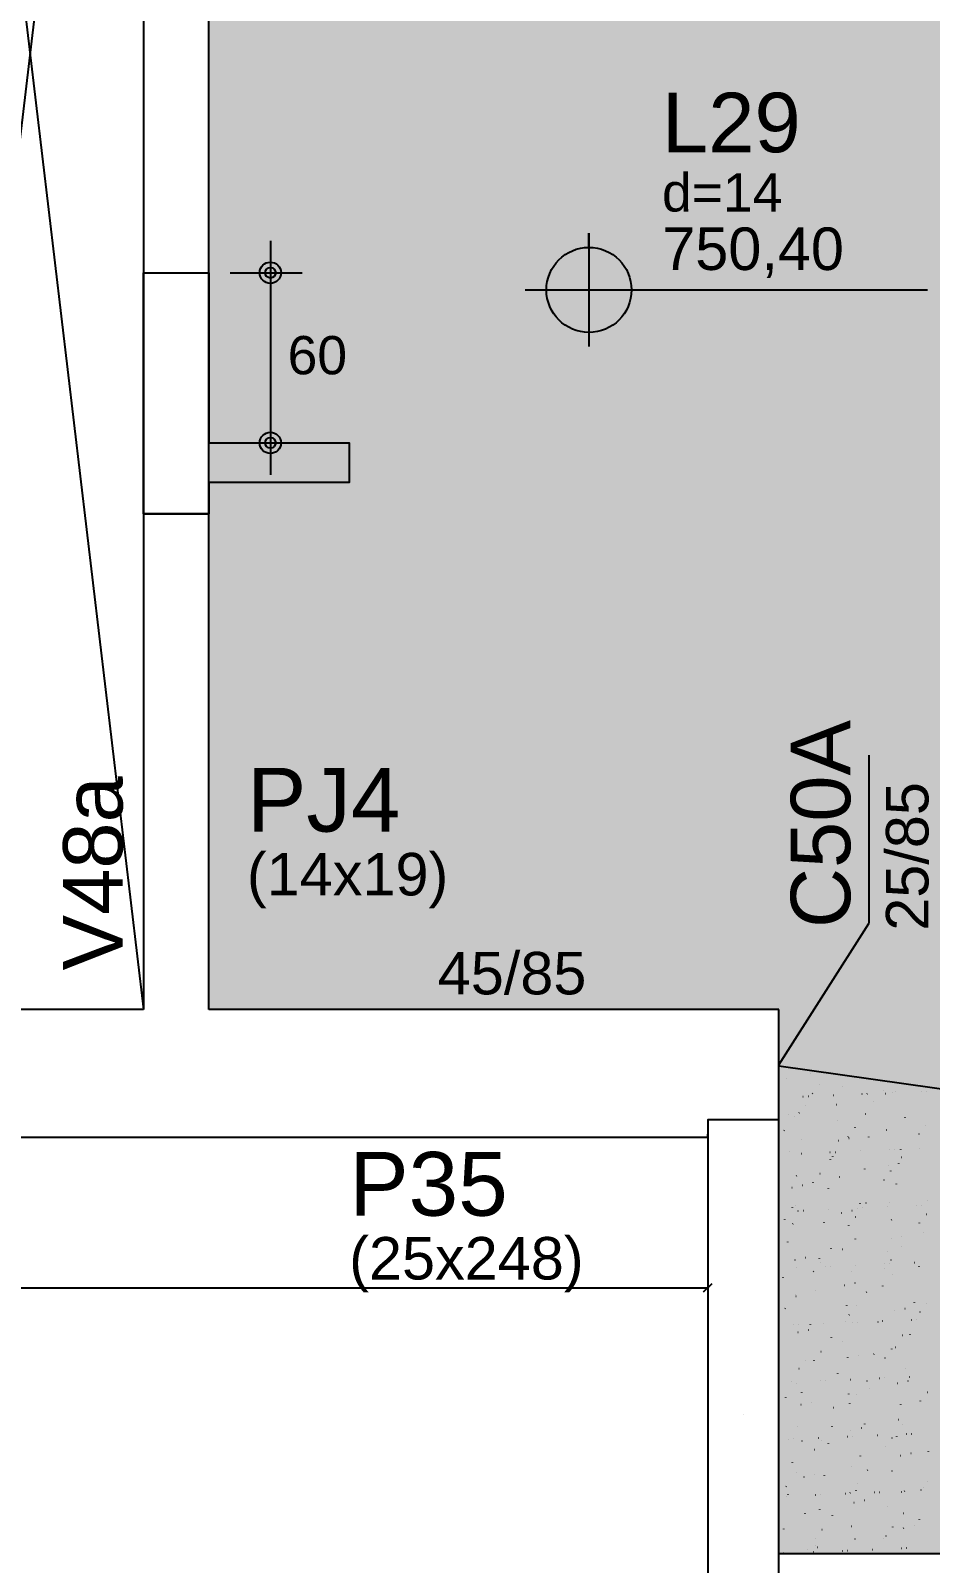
# Model space of a CAD drawing. Header units: millimetres. Extents: x 11071 to 20686, y 1651 to 7234.
# Drawn here: x 14134 to 14451, y 3959 to 4499 of the extents above; entities that cross this region are included whole.
import ezdxf

# ---------------------------------------------------------------- set-up
doc = ezdxf.new("R2010")
doc.units = ezdxf.units.MM
for name, color, linetype in [('1', 4, 'Continuous'), ('10', 13, 'Continuous'), ('11', 22, 'Continuous'), ('12', 3, 'Continuous'), ('13', 76, 'Continuous'), ('130', 24, 'Continuous'), ('18', 9, 'Continuous'), ('19', 5, 'Continuous'), ('241', 12, 'Continuous'), ('242', 3, 'Continuous'), ('26', 1, 'Continuous'), ('27', 10, 'Continuous'), ('3', 2, 'Continuous'), ('30', 15, 'Continuous'), ('8', 5, 'Continuous'), ('9', 3, 'Continuous'), ('STEPHANIE', 6, 'Continuous')]:
    doc.layers.add(name, color=color, linetype=linetype)
doc.styles.add('COTA TECNICA', font='techl___.ttf', dxfattribs={"height": 10})
doc.styles.get("Standard").update_dxf_attribs({"font": 'arial.ttf'})
doc.dimstyles.new('PAINEL', dxfattribs={"dimtxt": 10, "dimasz": 3, "dimexe": 3, "dimexo": 3, "dimgap": 3, "dimtad": 1, "dimdec": 1, "dimzin": 12, "dimdsep": 46, "dimtxsty": 'COTA TECNICA', "dimblk1": 'OBLIQUE', "dimblk2": 'OBLIQUE', "dimsah": 1, "dimcen": 0.9, "dimclrd": 4, "dimclre": 4, "dimclrt": 240, "dimadec": 1, "dimazin": 3, "dimtfac": 1, "dimtdec": 1, "dimtmove": 0, "dimatfit": 3, "dimfxl": 1, "dimtolj": 1, "dimtzin": 12, "dimarcsym": 0})

# ---------------------------------------------------------------- blocks, each defined once
blk = doc.blocks.new('_H451C6E76CA-000')
for p, q in [((2358.073232, 1974.370695), (2358.083022, 1974.445053)), ((2347.000022, 1971.873464), (2347.000022, 1971.873464)), ((2347.000022, 1971.873464), (2347.000022, 1971.873464)), ((2349.82438, 1972.49961), (2349.897603, 1972.515842)), ((2361.354918, 1970.478507), (2361.400575, 1970.538009)), ((2369.336546, 1969.884659), (2369.346336, 1969.959017)), ((2383.924959, 1968.266668), (2383.970616, 1968.326169)), ((2386.321957, 1971.390496), (2386.367614, 1971.449998)), ((2388.255811, 1968.129095), (2388.329033, 1968.145328)), ((2397.203951, 1968.110453), (2397.27888, 1968.113725)), ((2399.077167, 1968.192239), (2399.152095, 1968.195511)), ((2347.000022, 1965.918502), (2347.000022, 1965.918502)), ((2347.000022, 1965.918502), (2347.000022, 1965.918502)), ((2347.000022, 1965.918502), (2347.000022, 1965.918502)), ((2355.54364, 1966.291525), (2355.618569, 1966.294796)), ((2356.585234, 1963.068224), (2356.595023, 1963.142582)), ((2357.416856, 1966.373311), (2357.491785, 1966.376582)), ((2358.95792, 1967.354678), (2359.003577, 1967.41418)), ((2366.258433, 1966.759343), (2366.333361, 1966.762614)), ((2367.387484, 1963.502698), (2367.460706, 1963.518931)), ((2376.373796, 1967.200989), (2376.448725, 1967.20426)), ((2378.247011, 1967.282775), (2378.32194, 1967.286047)), ((2380.497071, 1964.61786), (2380.50686, 1964.692218)), ((2384.594701, 1967.317446), (2384.667923, 1967.333679)), ((2387.088588, 1967.668807), (2387.163517, 1967.672078)), ((2347.000022, 1958.982907), (2347.000022, 1958.982907)), ((2347.000022, 1958.982907), (2347.000022, 1958.982907)), ((2347.000022, 1958.982907), (2347.000022, 1958.982907)), ((2350.546378, 1959.769115), (2350.6196, 1959.785348)), ((2352.702896, 1959.202973), (2352.748553, 1959.262474)), ((2354.207488, 1960.580763), (2354.28071, 1960.596996)), ((2367.745758, 1957.801425), (2367.755548, 1957.875783)), ((2377.669935, 1960.114962), (2377.715592, 1960.174464)), ((2391.584174, 1958.793373), (2391.593964, 1958.867732)), ((2347.000022, 1951.770842), (2347.000022, 1951.770842)), ((2347.000022, 1951.770842), (2347.000022, 1951.770842)), ((2347.000022, 1951.770842), (2347.000022, 1951.770842)), ((2348.959013, 1954.32385), (2349.004671, 1954.383351)), ((2371.529054, 1952.11201), (2371.574712, 1952.171512)), ((2373.926053, 1955.235839), (2373.97171, 1955.29534)), ((2378.832862, 1951.976938), (2378.842651, 1952.051296)), ((2384.950588, 1954.505787), (2385.02381, 1954.52202)), ((2396.496093, 1953.023999), (2396.541751, 1953.083501)), ((2398.893092, 1956.147828), (2398.938749, 1956.20733)), ((2350.902264, 1946.957455), (2350.975487, 1946.973688)), ((2354.994446, 1950.984989), (2355.004235, 1951.059348)), ((2365.08598, 1946.604018), (2365.160908, 1946.607289)), ((2366.959195, 1946.685804), (2367.034124, 1946.689075)), ((2368.109482, 1950.772203), (2368.182704, 1950.788436)), ((2371.770592, 1951.583852), (2371.843814, 1951.600085)), ((2375.800772, 1947.071835), (2375.8757, 1947.075107)), ((2385.916135, 1947.513482), (2385.991064, 1947.516753)), ((2387.789351, 1947.595268), (2387.864279, 1947.59854)), ((2390.096176, 1947.490902), (2390.105965, 1947.56526)), ((2396.630927, 1947.9813), (2396.705856, 1947.984571)), ((2347.000022, 1946.092349), (2347.000022, 1946.092349)), ((2347.000022, 1946.092349), (2347.000022, 1946.092349)), ((2347.000022, 1945.814368), (2347.000022, 1945.814368)), ((2347.000022, 1945.814368), (2347.000022, 1945.814368)), ((2354.970616, 1946.162371), (2355.045545, 1946.165643)), ((2365.274031, 1943.960305), (2365.319688, 1944.019806)), ((2366.081549, 1945.160503), (2366.091339, 1945.234861)), ((2385.672585, 1941.775292), (2385.745807, 1941.791525)), ((2389.333695, 1942.586941), (2389.406918, 1942.603174)), ((2390.24107, 1944.872294), (2390.286727, 1944.931795)), ((2353.330237, 1938.344067), (2353.340026, 1938.418426)), ((2359.13315, 1935.957353), (2359.178807, 1936.016854)), ((2361.530148, 1939.081182), (2361.575805, 1939.140683)), ((2368.465368, 1937.960544), (2368.53859, 1937.976777)), ((2377.344863, 1940.674466), (2377.354653, 1940.748825)), ((2384.100189, 1936.869342), (2384.145846, 1936.928843)), ((2386.497187, 1939.993171), (2386.542844, 1940.052672)), ((2347.000022, 1933.201791), (2347.000022, 1933.201791)), ((2347.000022, 1933.201791), (2347.000022, 1933.201791)), ((2347.000022, 1933.201791), (2347.000022, 1933.201791)), ((2351.624262, 1934.226961), (2351.697484, 1934.243194)), ((2355.285372, 1935.038609), (2355.358594, 1935.054842)), ((2364.593551, 1933.858031), (2364.60334, 1933.93239)), ((2388.505388, 1935.407668), (2388.515177, 1935.482026)), ((2347.000022, 1925.710233), (2347.000022, 1925.710233)), ((2347.000022, 1925.710233), (2347.000022, 1925.710233)), ((2347.000022, 1925.710233), (2347.000022, 1925.710233)), ((2351.842238, 1927.041596), (2351.852028, 1927.115954)), ((2352.878126, 1927.805647), (2352.923783, 1927.865149)), ((2353.798163, 1926.007046), (2353.873092, 1926.010318)), ((2355.671379, 1926.088832), (2355.746307, 1926.092104)), ((2364.512956, 1926.474864), (2364.587884, 1926.478136)), ((2369.187366, 1925.230049), (2369.260588, 1925.246282)), ((2372.848476, 1926.041698), (2372.921698, 1926.057931)), ((2374.628319, 1926.91651), (2374.703247, 1926.919782)), ((2375.754075, 1928.591232), (2375.763865, 1928.665591)), ((2376.501534, 1926.998297), (2376.576463, 1927.001568)), ((2377.845165, 1928.717636), (2377.890822, 1928.777138)), ((2385.343111, 1927.384328), (2385.41804, 1927.3876)), ((2386.028472, 1928.963633), (2386.101694, 1928.979866)), ((2395.458474, 1927.825975), (2395.533403, 1927.829246)), ((2397.33169, 1927.907761), (2397.406618, 1927.911032)), ((2399.068321, 1924.750502), (2399.113979, 1924.810004)), ((2399.592492, 1929.583181), (2399.602281, 1929.657539)), ((2347.000022, 1920.311233), (2347.000022, 1920.311233)), ((2347.000022, 1920.311233), (2347.000022, 1920.311233)), ((2347.000022, 1920.145152), (2347.000022, 1920.145152)), ((2347.000022, 1920.145152), (2347.000022, 1920.145152)), ((2347.000022, 1920.145152), (2347.000022, 1920.145152)), ((2349.134243, 1922.926524), (2349.1799, 1922.986026)), ((2351.980149, 1921.415301), (2352.053371, 1921.431534)), ((2363.002763, 1921.774797), (2363.012552, 1921.849155)), ((2371.704284, 1920.714685), (2371.749941, 1920.774186)), ((2374.101282, 1923.838513), (2374.146939, 1923.898015)), ((2386.841179, 1922.766746), (2386.850968, 1922.841104)), ((2396.671323, 1921.626674), (2396.71698, 1921.686175)), ((2350.25145, 1914.958362), (2350.26124, 1915.03272)), ((2374.089866, 1915.95031), (2374.099656, 1916.024669)), ((2386.750469, 1916.233138), (2386.823692, 1916.249371)), ((2390.411579, 1917.044786), (2390.484802, 1917.061019)), ((2398.104493, 1918.280709), (2398.114282, 1918.355068)), ((2352.702146, 1908.684806), (2352.775368, 1908.701039)), ((2356.363256, 1909.496455), (2356.436478, 1909.512688)), ((2361.338554, 1909.133875), (2361.348343, 1909.208233)), ((2365.449261, 1912.562979), (2365.494918, 1912.62248)), ((2369.543252, 1912.41839), (2369.616475, 1912.434623)), ((2385.35318, 1911.464274), (2385.36297, 1911.538632)), ((2386.672417, 1908.595845), (2386.718074, 1908.655347)), ((2390.4163, 1913.474968), (2390.461957, 1913.53447)), ((2347.000022, 1907.420676), (2347.000022, 1907.420676)), ((2347.000022, 1907.420676), (2347.000022, 1907.420676)), ((2347.000022, 1907.420676), (2347.000022, 1907.420676)), ((2347.000022, 1905.606098), (2347.000022, 1905.606098)), ((2347.000022, 1905.606098), (2347.000022, 1905.606098)), ((2353.225139, 1905.877893), (2353.300068, 1905.881164)), ((2359.30838, 1904.560027), (2359.354037, 1904.619529)), ((2361.705378, 1907.683856), (2361.751035, 1907.743357)), ((2363.340503, 1906.319539), (2363.415431, 1906.32281)), ((2365.213718, 1906.401325), (2365.288647, 1906.404597)), ((2372.601868, 1904.647839), (2372.611657, 1904.722197)), ((2374.055295, 1906.787357), (2374.130223, 1906.790628)), ((2384.170658, 1907.229003), (2384.245587, 1907.232275)), ((2384.275419, 1905.472016), (2384.321076, 1905.531518)), ((2386.043873, 1907.31079), (2386.118802, 1907.314061)), ((2387.106356, 1903.421478), (2387.179578, 1903.437711)), ((2394.88545, 1907.696821), (2394.960379, 1907.700093)), ((2396.513705, 1906.197475), (2396.523494, 1906.271833)), ((2348.587241, 1902.31744), (2348.597031, 1902.391798)), ((2359.850555, 1897.831404), (2359.860345, 1897.905762)), ((2370.26525, 1899.687895), (2370.338472, 1899.704128)), ((2373.92636, 1900.499544), (2373.999582, 1900.515777)), ((2383.762392, 1899.38104), (2383.772182, 1899.455398)), ((2347.000022, 1894.530118), (2347.000022, 1894.530118)), ((2347.000022, 1894.530118), (2347.000022, 1894.530118)), ((2353.053356, 1896.408322), (2353.099013, 1896.467823)), ((2353.058033, 1895.873147), (2353.131255, 1895.88938)), ((2371.01108, 1892.564605), (2371.020869, 1892.638963)), ((2374.276512, 1892.441188), (2374.322169, 1892.500689)), ((2378.020395, 1897.320311), (2378.066052, 1897.379812)), ((2394.849496, 1893.556553), (2394.859286, 1893.630912)), ((2399.243551, 1893.353177), (2399.289208, 1893.412678)), ((2347.000022, 1890.261309), (2347.000022, 1890.261309)), ((2347.000022, 1890.261309), (2347.000022, 1890.261309)), ((2347.000022, 1890.261309), (2347.000022, 1890.261309)), ((2347.000022, 1888.519463), (2347.000022, 1888.519463)), ((2347.000022, 1888.519463), (2347.000022, 1888.519463)), ((2347.000022, 1888.519463), (2347.000022, 1888.519463)), ((2347.099243, 1891.014968), (2347.109032, 1891.089327)), ((2349.309473, 1891.529199), (2349.35513, 1891.5887)), ((2370.621136, 1886.876236), (2370.694359, 1886.892469)), ((2371.879514, 1889.317359), (2371.925171, 1889.37686)), ((2383.597634, 1887.09985), (2383.672563, 1887.103121)), ((2387.828354, 1890.690984), (2387.901576, 1890.707217)), ((2391.489464, 1891.502632), (2391.562686, 1891.518865)), ((2393.712997, 1887.541496), (2393.787926, 1887.544768)), ((2395.586213, 1887.623282), (2395.661141, 1887.626554)), ((2396.846553, 1890.229348), (2396.89221, 1890.28885)), ((2347.000022, 1885.501963), (2347.000022, 1885.501963)), ((2347.000022, 1885.501963), (2347.000022, 1885.501963)), ((2347.000022, 1885.501963), (2347.000022, 1885.501963)), ((2347.000022, 1881.63956), (2347.000022, 1881.63956)), ((2347.000022, 1881.63956), (2347.000022, 1881.63956)), ((2347.000022, 1881.63956), (2347.000022, 1881.63956)), ((2352.052686, 1885.722568), (2352.127615, 1885.725839)), ((2353.78003, 1883.142652), (2353.853253, 1883.158885)), ((2353.925902, 1885.804354), (2354.00083, 1885.807625)), ((2357.44114, 1883.954301), (2357.514363, 1883.970534)), ((2358.259767, 1885.748169), (2358.269557, 1885.822528)), ((2362.767479, 1886.190386), (2362.842407, 1886.193657)), ((2372.882842, 1886.632032), (2372.95777, 1886.635303)), ((2374.756057, 1886.713818), (2374.830986, 1886.71709)), ((2382.098183, 1886.740118), (2382.107973, 1886.814476)), ((2390.591529, 1882.077642), (2390.637187, 1882.137144)), ((2393.361497, 1882.254082), (2393.371287, 1882.32844)), ((2361.880608, 1876.28653), (2361.926265, 1876.346032)), ((2365.62449, 1881.165653), (2365.670148, 1881.225155)), ((2369.346871, 1879.923683), (2369.35666, 1879.998041)), ((2386.847647, 1877.198519), (2386.893304, 1877.258021)), ((2388.18424, 1877.879324), (2388.257462, 1877.895557)), ((2356.595558, 1873.107247), (2356.605348, 1873.181606)), ((2359.483609, 1873.162702), (2359.529267, 1873.222203)), ((2371.343134, 1874.145741), (2371.416356, 1874.161974)), ((2375.004244, 1874.957389), (2375.077466, 1874.973622)), ((2380.610185, 1875.437646), (2380.619974, 1875.512005)), ((2384.450649, 1874.074691), (2384.496306, 1874.134192)), ((2347.000022, 1868.749003), (2347.000022, 1868.749003)), ((2347.000022, 1868.749003), (2347.000022, 1868.749003)), ((2347.000022, 1865.397829), (2347.000022, 1865.397829)), ((2347.000022, 1865.397829), (2347.000022, 1865.397829)), ((2351.479662, 1865.593414), (2351.554591, 1865.596686)), ((2354.135917, 1870.330993), (2354.209139, 1870.347226)), ((2361.595026, 1866.03506), (2361.669954, 1866.038332)), ((2363.468241, 1866.116847), (2363.54317, 1866.120118)), ((2367.858872, 1868.621211), (2367.868662, 1868.69557)), ((2372.309818, 1866.502878), (2372.384746, 1866.50615)), ((2378.195625, 1865.922985), (2378.241282, 1865.982487)), ((2382.425181, 1866.944525), (2382.50011, 1866.947796)), ((2384.298396, 1867.026311), (2384.373325, 1867.029582)), ((2391.77071, 1870.170847), (2391.780499, 1870.245206)), ((2392.567348, 1865.960478), (2392.64057, 1865.976711)), ((2393.139973, 1867.412343), (2393.214902, 1867.415614)), ((2349.484703, 1860.131873), (2349.53036, 1860.191374)), ((2353.228586, 1865.010996), (2353.274243, 1865.070497)), ((2355.10756, 1861.804776), (2355.117349, 1861.879134)), ((2371.699021, 1861.334081), (2371.772243, 1861.350314)), ((2374.451742, 1861.043862), (2374.497399, 1861.103364)), ((2379.019397, 1863.354412), (2379.029186, 1863.428771)), ((2388.906238, 1865.14883), (2388.97946, 1865.165062)), ((2399.418781, 1861.955851), (2399.464438, 1862.015353)), ((2347.000022, 1856.893773), (2347.000022, 1856.893773)), ((2347.000022, 1856.893773), (2347.000022, 1856.893773)), ((2347.000022, 1855.858445), (2347.000022, 1855.858445)), ((2347.000022, 1855.858445), (2347.000022, 1855.858445)), ((2347.000022, 1855.858445), (2347.000022, 1855.858445)), ((2347.087705, 1857.008044), (2347.133362, 1857.067546)), ((2354.857915, 1857.600498), (2354.931137, 1857.616731)), ((2358.519025, 1858.412147), (2358.592247, 1858.42838)), ((2366.268084, 1856.537977), (2366.277874, 1856.612335)), ((2372.054744, 1857.920033), (2372.100401, 1857.979535)), ((2390.106501, 1857.529925), (2390.11629, 1857.604284)), ((2397.021783, 1858.832022), (2397.06744, 1858.891524)), ((2353.516772, 1849.721542), (2353.526561, 1849.7959)), ((2365.79972, 1849.768328), (2365.845377, 1849.827829)), ((2376.082128, 1849.415235), (2376.15535, 1849.431468)), ((2377.355188, 1850.71349), (2377.364977, 1850.787849)), ((2389.262124, 1852.33717), (2389.335347, 1852.353403)), ((2390.766759, 1850.680317), (2390.812416, 1850.739818)), ((2347.000022, 1845.293694), (2347.000022, 1845.293694)), ((2347.000022, 1845.293694), (2347.000022, 1845.293694)), ((2347.000022, 1845.293694), (2347.000022, 1845.293694)), ((2350.307209, 1845.438089), (2350.382138, 1845.441361)), ((2352.180425, 1845.519875), (2352.255353, 1845.523147)), ((2355.213801, 1844.788838), (2355.287023, 1844.805071)), ((2361.022002, 1845.905907), (2361.09693, 1845.909178)), ((2362.055837, 1844.889205), (2362.101495, 1844.948706)), ((2364.603875, 1843.897055), (2364.613665, 1843.971413)), ((2371.137365, 1846.347553), (2371.212293, 1846.350825)), ((2372.421018, 1848.603587), (2372.49424, 1848.61982)), ((2373.01058, 1846.42934), (2373.085509, 1846.432611)), ((2381.852157, 1846.815371), (2381.927086, 1846.818643)), ((2387.022876, 1845.801194), (2387.068534, 1845.860695)), ((2388.618502, 1846.227454), (2388.628291, 1846.301812)), ((2391.96752, 1847.257018), (2392.042449, 1847.260289)), ((2393.840736, 1847.338804), (2393.915664, 1847.342075)), ((2347.000022, 1842.967887), (2347.000022, 1842.967887)), ((2347.000022, 1842.967887), (2347.000022, 1842.967887)), ((2359.658839, 1841.765376), (2359.704496, 1841.824877)), ((2375.867189, 1839.411019), (2375.876979, 1839.485377)), ((2384.625878, 1842.677365), (2384.671535, 1842.736867)), ((2389.984122, 1839.606675), (2390.057344, 1839.622908)), ((2393.645232, 1840.418324), (2393.718454, 1840.434557)), ((2399.779027, 1840.960655), (2399.788816, 1841.035013)), ((2351.852563, 1837.08062), (2351.862352, 1837.154978)), ((2353.403816, 1833.61367), (2353.449473, 1833.673172)), ((2359.596909, 1832.869992), (2359.670131, 1832.886225)), ((2372.776905, 1835.791927), (2372.850127, 1835.80816)), ((2378.370855, 1834.525659), (2378.416512, 1834.585161)), ((2387.027714, 1834.14422), (2387.037503, 1834.218578)), ((2347.000022, 1830.07733), (2347.000022, 1830.07733)), ((2347.000022, 1830.07733), (2347.000022, 1830.07733)), ((2347.000022, 1830.07733), (2347.000022, 1830.07733)), ((2349.659933, 1828.734547), (2349.70559, 1828.794049)), ((2355.935799, 1832.058344), (2356.009021, 1832.074577)), ((2363.115877, 1832.594584), (2363.125666, 1832.668942)), ((2374.276401, 1827.327785), (2374.286191, 1827.402143)), ((2374.626972, 1829.646536), (2374.672629, 1829.706038)), ((2397.197013, 1827.434697), (2397.24267, 1827.494198)), ((2398.114818, 1828.319733), (2398.124607, 1828.394091)), ((2399.594011, 1830.558526), (2399.639668, 1830.618027)), ((2347.000022, 1825.268083), (2347.000022, 1825.268083)), ((2347.000022, 1825.268083), (2347.000022, 1825.268083)), ((2347.000022, 1825.189559), (2347.000022, 1825.189559)), ((2347.000022, 1825.189559), (2347.000022, 1825.189559)), ((2347.262935, 1825.610719), (2347.308592, 1825.67022)), ((2349.734185, 1825.308936), (2349.809114, 1825.312207)), ((2350.364564, 1825.778148), (2350.374354, 1825.852507)), ((2359.849549, 1825.750582), (2359.924477, 1825.753853)), ((2361.722764, 1825.832368), (2361.797693, 1825.83564)), ((2370.564341, 1826.2184), (2370.639269, 1826.221671)), ((2372.229974, 1826.522708), (2372.275631, 1826.582209)), ((2373.498902, 1823.061432), (2373.572125, 1823.077665)), ((2377.160012, 1823.873081), (2377.233235, 1823.889314)), ((2380.679704, 1826.660046), (2380.754633, 1826.663318)), ((2382.552919, 1826.741832), (2382.627848, 1826.745104)), ((2390.340008, 1826.795016), (2390.413231, 1826.811249)), ((2391.394496, 1827.127864), (2391.469425, 1827.131136)), ((2347.000022, 1817.186772), (2347.000022, 1817.186772)), ((2347.000022, 1817.186772), (2347.000022, 1817.186772)), ((2356.291685, 1819.246684), (2356.364907, 1819.262917)), ((2361.525089, 1820.511349), (2361.534878, 1820.585708)), ((2365.97495, 1818.371002), (2366.020607, 1818.430504)), ((2385.363505, 1821.503298), (2385.373295, 1821.577656)), ((2390.941989, 1819.282991), (2390.987646, 1819.342493)), ((2396.626819, 1817.017262), (2396.636609, 1817.09162)), ((2348.773776, 1813.694914), (2348.783566, 1813.769272)), ((2362.231067, 1813.491879), (2362.276724, 1813.551381)), ((2372.612192, 1814.686863), (2372.621982, 1814.761221)), ((2384.801108, 1811.280039), (2384.846765, 1811.339541)), ((2387.198106, 1814.403868), (2387.243763, 1814.46337)), ((2391.062006, 1814.064521), (2391.135228, 1814.080754)), ((2394.723116, 1814.87617), (2394.796338, 1814.892403)), ((2357.013683, 1806.51619), (2357.086905, 1806.532423)), ((2359.834069, 1810.36805), (2359.879726, 1810.427552)), ((2359.86088, 1807.870427), (2359.870669, 1807.944786)), ((2360.674793, 1807.327838), (2360.748015, 1807.344071)), ((2369.391888, 1806.063075), (2369.466816, 1806.066346)), ((2371.265103, 1806.144861), (2371.340032, 1806.148133)), ((2373.854789, 1810.249773), (2373.928011, 1810.266006)), ((2380.10668, 1806.530893), (2380.181609, 1806.534164)), ((2383.875506, 1810.200826), (2383.885296, 1810.275185)), ((2390.222043, 1806.972539), (2390.296972, 1806.97581)), ((2392.095259, 1807.054325), (2392.170187, 1807.057597)), ((2347.000022, 1805.085425), (2347.000022, 1805.085425)), ((2347.000022, 1805.085425), (2347.000022, 1805.085425)), ((2347.000022, 1805.085425), (2347.000022, 1805.085425)), ((2347.629069, 1805.000001), (2347.629069, 1805.000001)), ((2347.629069, 1805.000001), (2347.629069, 1805.000001)), ((2348.561732, 1805.153611), (2348.636661, 1805.156882)), ((2350.174599, 1805.000001), (2350.174599, 1805.000001)), ((2350.174599, 1805.000001), (2350.174599, 1805.000001)), ((2350.174599, 1805.000001), (2350.174599, 1805.000001)), ((2350.434948, 1805.235397), (2350.509876, 1805.238668)), ((2355.71502, 1805.000001), (2355.71502, 1805.000001)), ((2355.71502, 1805.000001), (2355.71502, 1805.000001)), ((2359.276525, 1805.621428), (2359.351453, 1805.6247)), ((2359.482981, 1805.000001), (2359.482981, 1805.000001)), ((2371.336893, 1805.000001), (2371.336893, 1805.000001)), ((2379.982265, 1805.000001), (2379.982265, 1805.000001)), ((2379.982265, 1805.000001), (2379.982265, 1805.000001)), ((2383.190805, 1805.000001), (2383.190805, 1805.000001)), ((2383.190805, 1805.000001), (2383.190805, 1805.000001)), ((2383.190805, 1805.000001), (2383.190805, 1805.000001)), ((2395.044717, 1805.000001), (2395.045821, 1805.008386)), ((2395.044717, 1805.000001), (2395.044717, 1805.000001)), ((2395.044717, 1805.000001), (2395.044717, 1805.000001))]:
    blk.add_line(p, q)
blk = doc.blocks.new('_Oblique')
at = {"color": 0, "linetype": 'ByBlock', "lineweight": -2}
blk.add_line((-0.5, -0.5), (0.5, 0.5), dxfattribs=at)
blk = doc.blocks.new('*D30')
at = {"layer": 'Defpoints', "color": 0, "linetype": 'Continuous', "transparency": 16777216}
for p in [(13587.9, 4109.09), (14372.9, 4109.09), (14372.9, 4055.94)]:
    blk.add_point(p, dxfattribs=at)
at = {"layer": 'STEPHANIE', "color": 4, "linetype": 'Continuous', "lineweight": -2, "transparency": 16777216}
for p, q in [((13587.9, 4106.09), (13587.9, 4052.94)), ((14372.9, 4106.09), (14372.9, 4052.94)), ((13587.9, 4055.94), (14372.9, 4055.94))]:
    blk.add_line(p, q, dxfattribs=at)
at = {"layer": 'STEPHANIE', "color": 4, "linetype": 'Continuous', "lineweight": -2, "transparency": 16777216, "xscale": 3, "yscale": 3, "zscale": 3, "rotation": 180}
blk.add_blockref('_Oblique', (13587.9, 4055.94), dxfattribs=at)
at = {"layer": 'STEPHANIE', "color": 4, "linetype": 'Continuous', "lineweight": -2, "transparency": 16777216, "xscale": 3, "yscale": 3, "zscale": 3}
blk.add_blockref('_Oblique', (14372.9, 4055.94), dxfattribs=at)
at = {"layer": 'STEPHANIE', "color": 240, "linetype": 'Continuous', "transparency": 16777216, "insert": (13980.4, 4064.07), "char_height": 10, "attachment_point": 5, "style": 'COTA TECNICA'}
blk.add_mtext('\\A1;785', dxfattribs=at)

msp = doc.modelspace()

# ---------------------------------------------------------------- linework, layer by layer
for p, q in [((14330.98, 4422.89), (14330.98, 4427.89)), ((14330.98, 4427.89), (14330.98, 4387.89)), ((14308.48, 4407.89), (14450.39, 4407.89))]:
    msp.add_line(p, q)
msp.add_circle((14330.98, 4407.89), 15)
at = {"layer": '1'}
for p, q in [((14397.9, 4115.09), (14397.9, 4135.09)), ((14372.9, 4109.09), (14372.9, 4110.09))]:
    msp.add_line(p, q, dxfattribs=at)
for points in [[(14173.9, 4828.09), (14173.9, 4154.09)], [(14196.9, 4154.09), (14196.9, 4828.09)], [(14173.9, 4154.09), (14093.9, 4154.09)], [(14397.9, 4154.09), (14196.9, 4154.09)], [(14397.9, 4135.09), (14397.9, 4154.09)], [(14073.9, 4109.09), (14159.9, 4109.09)], [(14159.9, 4109.09), (14372.9, 4109.09)], [(14536.4, 3962.09), (14397.9, 3962.09)]]:
    msp.add_lwpolyline(points, dxfattribs=at)
at = {"layer": '130'}
for points in [[(14397.9, 4154.09), (14536.4, 4828.09), (14196.9, 4828.09)], [(14397.9, 4154.09), (14196.9, 4828.09), (14196.9, 4154.09)], [(14397.9, 4154.09), (14536.4, 3962.09), (14536.4, 4828.09)], [(14397.9, 4154.09), (14397.9, 3962.09), (14536.4, 3962.09)]]:
    msp.add_solid(points, dxfattribs=at)
at = {"layer": '18'}
for p, q in [((14173.9, 4413.94), (14196.9, 4413.94)), ((14173.9, 4328.94), (14173.9, 4413.94)), ((14196.9, 4413.94), (14196.9, 4353.94)), ((14196.9, 4353.94), (14246.4, 4353.94)), ((14246.4, 4339.94), (14196.9, 4339.94)), ((14196.9, 4328.94), (14196.9, 4339.94)), ((14173.9, 4328.94), (14196.9, 4328.94))]:
    msp.add_line(p, q, dxfattribs=at)
at = {"layer": '19', "linetype": 'Continuous'}
msp.add_line((15276.4, 4009.5), (14397.9, 4134.13), dxfattribs=at)
at = {"layer": '241'}
for p, q in [((14093.9, 4154.09), (14173.9, 4828.09)), ((14093.9, 4828.09), (14173.9, 4154.09))]:
    msp.add_line(p, q, dxfattribs=at)
at = {"layer": '242'}
msp.add_line((14385.4, 4011.09), (14385.4, 4011.09), dxfattribs=at)
at = {"layer": '26', "color": 3, "linetype": 'Continuous'}
for p, q in [((14218.62, 4425.19), (14218.62, 4342.69)), ((14196.9, 4413.94), (14196.9, 4413.94)), ((14204.4, 4413.94), (14229.87, 4413.94)), ((14196.9, 4353.94), (14196.9, 4353.94)), ((14204.4, 4353.94), (14229.87, 4353.94))]:
    msp.add_line(p, q, dxfattribs=at)
at = {"layer": '26'}
for p in [(14429.73, 4243.77), (14397.9, 4134.59)]:
    msp.add_line(p, (14429.73, 4184.4), dxfattribs=at)
at = {"layer": '26', "color": 3, "linetype": 'Continuous'}
for centre, radius in [((14218.62, 4413.94), 3.75), ((14218.62, 4413.94), 1.87), ((14218.62, 4353.94), 3.75), ((14218.62, 4353.94), 1.87)]:
    msp.add_circle(centre, radius, dxfattribs=at)
at = {"layer": '27'}
for points in [[(14330.98, 4407.89), (14327.94, 4422.58), (14326.57, 4422.23)], [(14330.98, 4407.89), (14329.13, 4422.78), (14327.94, 4422.58)], [(14330.98, 4407.89), (14330.98, 4422.89), (14329.13, 4422.78)], [(14330.98, 4407.89), (14319.96, 4418.07), (14318.77, 4416.6)], [(14330.98, 4407.89), (14320.78, 4418.89), (14319.96, 4418.07)], [(14330.98, 4407.89), (14321.35, 4419.39), (14320.78, 4418.89)], [(14330.98, 4407.89), (14322.03, 4419.92), (14321.35, 4419.39)], [(14330.98, 4407.89), (14322.62, 4420.34), (14322.03, 4419.92)], [(14330.98, 4407.89), (14323.4, 4420.83), (14322.62, 4420.34)], [(14330.98, 4407.89), (14324.08, 4421.21), (14323.4, 4420.83)], [(14330.98, 4407.89), (14324.98, 4421.63), (14324.08, 4421.21)], [(14330.98, 4407.89), (14325.47, 4421.84), (14324.98, 4421.63)], [(14330.98, 4407.89), (14326.57, 4422.23), (14325.47, 4421.84)], [(14330.98, 4407.89), (14316.5, 4411.81), (14316.28, 4410.86)], [(14330.98, 4407.89), (14316.94, 4413.17), (14316.5, 4411.81)], [(14330.98, 4407.89), (14317.56, 4414.58), (14316.94, 4413.17)], [(14330.98, 4407.89), (14318.13, 4415.62), (14317.56, 4414.58)], [(14330.98, 4407.89), (14318.77, 4416.6), (14318.13, 4415.62)], [(14330.98, 4407.89), (14316.01, 4408.83), (14315.98, 4407.89)], [(14330.98, 4407.89), (14315.98, 4407.89), (14330.98, 4407.89)], [(14330.98, 4407.89), (14316.02, 4408.92), (14316.01, 4408.83)], [(14330.98, 4407.89), (14316.15, 4410.13), (14316.02, 4408.92)], [(14330.98, 4407.89), (14316.28, 4410.86), (14316.15, 4410.13)], [(14330.98, 4407.89), (14345.98, 4407.89), (14345.87, 4406.03)], [(14330.98, 4407.89), (14345.87, 4406.03), (14345.67, 4404.85)], [(14330.98, 4407.89), (14345.67, 4404.85), (14345.32, 4403.47)], [(14330.98, 4407.89), (14345.32, 4403.47), (14344.93, 4402.38)], [(14330.98, 4407.89), (14344.93, 4402.38), (14344.73, 4401.88)], [(14330.98, 4407.89), (14344.73, 4401.88), (14344.3, 4400.98)], [(14330.98, 4407.89), (14344.3, 4400.98), (14343.92, 4400.3)], [(14330.98, 4407.89), (14343.92, 4400.3), (14343.44, 4399.53)], [(14330.98, 4407.89), (14343.44, 4399.53), (14343.02, 4398.94)], [(14330.98, 4407.89), (14343.02, 4398.94), (14342.48, 4398.25)], [(14330.98, 4407.89), (14342.48, 4398.25), (14341.98, 4397.69)], [(14330.98, 4407.89), (14341.98, 4397.69), (14341.16, 4396.87)], [(14330.98, 4407.89), (14341.16, 4396.87), (14339.69, 4395.68)], [(14330.98, 4407.89), (14339.69, 4395.68), (14338.72, 4395.04)], [(14330.98, 4407.89), (14338.72, 4395.04), (14337.67, 4394.46)], [(14330.98, 4407.89), (14337.67, 4394.46), (14336.26, 4393.85)], [(14330.98, 4407.89), (14336.26, 4393.85), (14334.9, 4393.41)], [(14330.98, 4407.89), (14334.9, 4393.41), (14333.96, 4393.19)], [(14330.98, 4407.89), (14333.96, 4393.19), (14333.22, 4393.06)], [(14330.98, 4407.89), (14333.22, 4393.06), (14332.01, 4392.93)], [(14330.98, 4407.89), (14332.01, 4392.93), (14331.92, 4392.92)], [(14330.98, 4407.89), (14331.92, 4392.92), (14330.98, 4392.89)], [(14330.98, 4407.89), (14330.98, 4392.89), (14330.98, 4407.89)]]:
    msp.add_solid(points, dxfattribs=at)
at = {"layer": '3'}
msp.add_lwpolyline([(14372.9, 3867.09), (14397.9, 3867.09), (14397.9, 4115.09), (14372.9, 4115.09), (14372.9, 3867.09)], dxfattribs=at)
at = {"layer": '30'}
msp.add_lwpolyline([(14173.9, 4413.94), (14196.9, 4413.94), (14196.9, 4353.94), (14246.4, 4353.94), (14246.4, 4339.94), (14196.9, 4339.94), (14196.9, 4328.94), (14173.9, 4328.94), (14173.9, 4413.94)], dxfattribs=at)

# ---------------------------------------------------------------- block references
at = {"layer": '19'}
msp.add_blockref('_H451C6E76CA-000', (12050.9, 2157.09), dxfattribs=at)

# ---------------------------------------------------------------- texts
at = {"layer": '10'}
msp.add_text('L29', height=21, dxfattribs=at).set_placement((14356.74, 4456.45))
at = {"layer": '11'}
msp.add_text('25/85', height=15, rotation=90, dxfattribs=at).set_placement((14450.72, 4181.84))
msp.add_text('45/85', height=15, dxfattribs=at).set_placement((14277.64, 4159.39))
at = {"layer": '12'}
for s, p in [('(14x19)', (14210.33, 4194.3)), ('(25x248)', (14246.41, 4058.82))]:
    msp.add_text(s, height=15, dxfattribs=at).set_placement(p)
at = {"layer": '13'}
msp.add_text('d=14', height=13.5, dxfattribs=at).set_placement((14356.74, 4435.55))
at = {"layer": '26'}
msp.add_text('750,40', height=15, dxfattribs=at).set_placement((14356.82, 4414.92))
at = {"layer": '26', "color": 3, "linetype": 'Continuous'}
msp.add_text('60', height=13.5, dxfattribs=at).set_placement((14224.69, 4378.12))
at = {"layer": '8'}
for s, p in [('C50A', (14423.14, 4182.8)), ('V48a', (14166.5, 4167.85))]:
    msp.add_text(s, height=21, rotation=90, dxfattribs=at).set_placement(p)
at = {"layer": '9'}
for s, p in [('PJ4', (14210.33, 4216.8)), ('P35', (14246.41, 4081.32))]:
    msp.add_text(s, height=22.5, dxfattribs=at).set_placement(p)

# ---------------------------------------------------------------- dimensions: what is measured, and where the dimension line sits
at = {"layer": 'STEPHANIE', "linetype": 'Continuous'}
dim = msp.add_linear_dim(base=(14372.9, 4055.94), p1=(13587.9, 4109.09), p2=(14372.9, 4109.09), dimstyle='PAINEL', dxfattribs=at)
dim.commit()
dim.dimension.update_dxf_attribs({"geometry": '*D30', "text_midpoint": (13980.4, 4064.07)})

doc.saveas('drawing.dxf')
